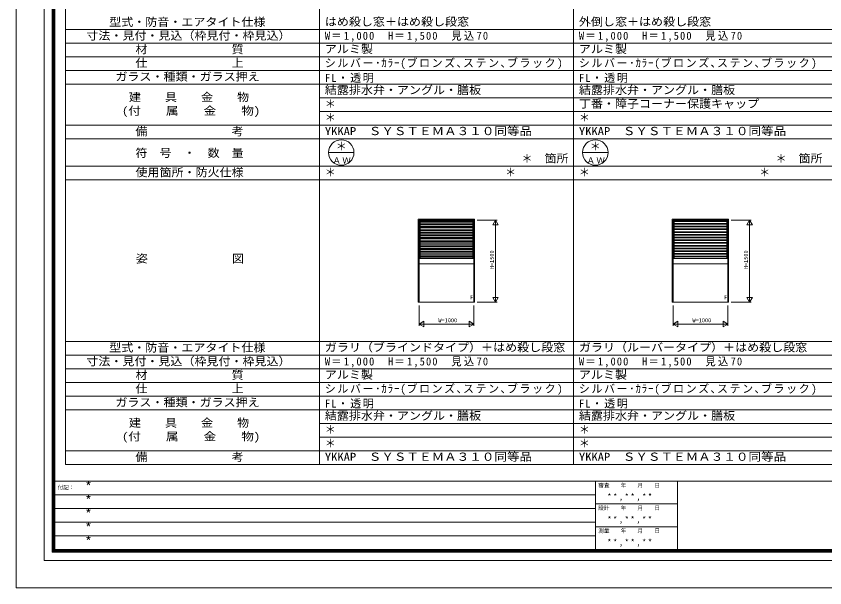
# Model space of a CAD drawing. Units: millimetres, scale not verified. Extents: x -14850 to 14850, y -10500 to 10500.
# Drawn here: x -14850 to -49, y -10500 to -48 of the extents above; entities that cross this region are included whole.
import ezdxf
from ezdxf.enums import TextEntityAlignment as Align

# ---------------------------------------------------------------- set-up
doc = ezdxf.new("R2010")
doc.units = ezdxf.units.MM
doc.header["$LTSCALE"] = 50
doc.layers.add('0-0_0', color=7, linetype='Continuous')
for name, color, linetype, lineweight in [('0-1_USER1', 7, 'Continuous', 9), ('0-2_YKK_ZWAK', 4, 'Continuous', 9), ('0-4_YKK_12', 2, 'Continuous', 9)]:
    doc.layers.add(name, color=color, linetype=linetype, lineweight=lineweight)
doc.styles.add('ＭＳ ゴシック', font='')
doc.styles.get('ＭＳ ゴシック').set_extended_font_data('MS Gothic')

msp = doc.modelspace()

# ---------------------------------------------------------------- linework, layer by layer
at = {"layer": '0-1_USER1'}
for p, q in [((-14850, -10500), (-14850, 10500)), ((-14340.23, -9999.25), (-14340.23, 9987.41)), ((-14190.23, -9849.81), (-14190.23, 9837.97)), ((-14177.82, -9837.41), (-14177.82, 9825.57)), ((-14164.85, -9825), (-14164.85, 9812.59)), ((-14152.44, -9812.03), (-14152.44, 9799.62)), ((-14140.04, -9799.06), (-14140.04, 9787.22)), ((-13949.96, -8247.06), (-13949.96, 9617.94)), ((-9299.96, -8247.06), (-9299.96, 9617.94)), ((-4649.96, -8247.06), (-4649.96, 9617.94)), ((-13949.96, -292.06), (13950.04, -292.06)), ((-13949.96, -542.06), (13950.04, -542.06)), ((-13949.96, -792.06), (13950.04, -792.06)), ((-13949.96, -1042.06), (13950.04, -1042.06)), ((-13949.96, -1292.06), (13950.04, -1292.06)), ((-9299.96, -1542.06), (13950.04, -1542.06)), ((-9299.96, -1792.06), (13950.04, -1792.06)), ((-13949.96, -2042.06), (13950.04, -2042.06)), ((-13949.96, -2292.06), (13950.04, -2292.06)), ((-9133.29, -2542.06), (-8666.63, -2542.06)), ((-4483.29, -2542.06), (-4016.63, -2542.06)), ((-13949.96, -2792.06), (13950.04, -2792.06)), ((-13949.96, -3042.06), (13950.04, -3042.06)), ((-13949.96, -5997.06), (13950.04, -5997.06)), ((-13949.96, -6247.06), (13950.04, -6247.06)), ((-13949.96, -6497.06), (13950.04, -6497.06)), ((-13949.96, -6747.06), (13950.04, -6747.06)), ((-13949.96, -6997.06), (13950.04, -6997.06)), ((-13949.96, -7247.06), (13950.04, -7247.06)), ((-9299.96, -7497.06), (13950.04, -7497.06)), ((-9299.96, -7747.06), (13950.04, -7747.06)), ((-13949.96, -7997.06), (13950.04, -7997.06)), ((-13949.96, -8247.06), (13950.04, -8247.06)), ((-14190.23, -8550.56), (14190.23, -8550.56)), ((-4245.68, -8550.56), (-4245.68, -9849.81)), ((-2746.8, -8550.56), (-2746.8, -9849.81)), ((-4245.68, -8798.68), (-14190.23, -8798.68)), ((-2746.8, -8965.6), (-4245.68, -8965.6)), ((-4245.68, -9049.62), (-14190.23, -9049.62)), ((-4245.68, -9299.44), (-14190.23, -9299.44)), ((-2746.8, -9382.33), (-4245.68, -9382.33)), ((-4245.68, -9549.25), (-14190.23, -9549.25)), ((14190.23, -9849.81), (-14190.23, -9849.81)), ((14177.82, -9837.41), (-14177.82, -9837.41)), ((14165.42, -9825), (-14164.85, -9825)), ((14152.45, -9812.03), (-14152.44, -9812.03)), ((14140.04, -9799.06), (-14140.04, -9799.06)), ((14340.79, -9999.25), (-14340.23, -9999.25)), ((-14850, -10500), (14850, -10500))]:
    msp.add_line(p, q, dxfattribs=at)
for centre in [(-8899.96, -2542.06), (-4249.96, -2542.06)]:
    msp.add_circle(centre, 233.33, dxfattribs=at)
at = {"layer": '0-2_YKK_ZWAK'}
for p, q in [((-6459.96, -3762.06), (-7489.96, -3762.06)), ((-7489.96, -3762.06), (-7489.96, -5277.06)), ((-6474.96, -3777.06), (-7474.96, -3777.06)), ((-7456.96, -4477.06), (-7456.96, -3777.06)), ((-7456.96, -3795.06), (-6492.96, -3795.06)), ((-7456.96, -3815.06), (-6492.96, -3815.06)), ((-7456.96, -3845.06), (-6492.96, -3845.06)), ((-6492.96, -4477.06), (-6492.96, -3777.06)), ((-6474.96, -4477.06), (-6474.96, -3777.06)), ((-6459.96, -5277.06), (-6459.96, -3762.06)), ((-1809.96, -3762.06), (-2839.96, -3762.06)), ((-2839.96, -3762.06), (-2839.96, -5277.06)), ((-1824.96, -3777.06), (-2824.96, -3777.06)), ((-2806.96, -4477.06), (-2806.96, -3777.06)), ((-2806.96, -3789.06), (-1842.96, -3789.06)), ((-2806.96, -3801.06), (-1842.96, -3801.06)), ((-2806.96, -3839.06), (-1842.96, -3839.06)), ((-1842.96, -4477.06), (-1842.96, -3777.06)), ((-1824.96, -4477.06), (-1824.96, -3777.06)), ((-1809.96, -5277.06), (-1809.96, -3762.06)), ((-7456.96, -3865.06), (-6492.96, -3865.06)), ((-7456.96, -3895.06), (-6492.96, -3895.06)), ((-7456.96, -3915.06), (-6492.96, -3915.06)), ((-7456.96, -3945.06), (-6492.96, -3945.06)), ((-7456.96, -3965.06), (-6492.96, -3965.06)), ((-7456.96, -3995.06), (-6492.96, -3995.06)), ((-2806.96, -3851.06), (-1842.96, -3851.06)), ((-2806.96, -3889.06), (-1842.96, -3889.06)), ((-2806.96, -3901.06), (-1842.96, -3901.06)), ((-2806.96, -3939.06), (-1842.96, -3939.06)), ((-2806.96, -3951.06), (-1842.96, -3951.06)), ((-2806.96, -3989.06), (-1842.96, -3989.06)), ((-7456.96, -4015.06), (-6492.96, -4015.06)), ((-7456.96, -4045.06), (-6492.96, -4045.06)), ((-7456.96, -4065.06), (-6492.96, -4065.06)), ((-7456.96, -4095.06), (-6492.96, -4095.06)), ((-7456.96, -4115.06), (-6492.96, -4115.06)), ((-2806.96, -4001.06), (-1842.96, -4001.06)), ((-2806.96, -4039.06), (-1842.96, -4039.06)), ((-2806.96, -4051.06), (-1842.96, -4051.06)), ((-2806.96, -4089.06), (-1842.96, -4089.06)), ((-2806.96, -4101.06), (-1842.96, -4101.06)), ((-2806.96, -4139.06), (-1842.96, -4139.06)), ((-7456.96, -4145.06), (-6492.96, -4145.06)), ((-7456.96, -4165.06), (-6492.96, -4165.06)), ((-7456.96, -4195.06), (-6492.96, -4195.06)), ((-7456.96, -4215.06), (-6492.96, -4215.06)), ((-7456.96, -4245.06), (-6492.96, -4245.06)), ((-7456.96, -4265.06), (-6492.96, -4265.06)), ((-2806.96, -4151.06), (-1842.96, -4151.06)), ((-2806.96, -4189.06), (-1842.96, -4189.06)), ((-2806.96, -4201.06), (-1842.96, -4201.06)), ((-2806.96, -4239.06), (-1842.96, -4239.06)), ((-2806.96, -4251.06), (-1842.96, -4251.06)), ((-2806.96, -4289.06), (-1842.96, -4289.06)), ((-7456.96, -4295.06), (-6492.96, -4295.06)), ((-7456.96, -4315.06), (-6492.96, -4315.06)), ((-7456.96, -4345.06), (-6492.96, -4345.06)), ((-7456.96, -4365.06), (-6492.96, -4365.06)), ((-7456.96, -4395.06), (-6492.96, -4395.06)), ((-7456.96, -4415.06), (-6492.96, -4415.06)), ((-2806.96, -4301.06), (-1842.96, -4301.06)), ((-2806.96, -4339.06), (-1842.96, -4339.06)), ((-2806.96, -4351.06), (-1842.96, -4351.06)), ((-2806.96, -4389.06), (-1842.96, -4389.06)), ((-2806.96, -4401.06), (-1842.96, -4401.06)), ((-2806.96, -4439.06), (-1842.96, -4439.06)), ((-7474.96, -4577.06), (-7474.96, -5277.06)), ((-7456.96, -4445.06), (-6492.96, -4445.06)), ((-7456.96, -4465.06), (-6492.96, -4465.06)), ((-6474.96, -4577.06), (-6474.96, -4477.06)), ((-6474.96, -5277.06), (-6474.96, -4577.06)), ((-6474.96, -5277.06), (-6474.96, -4577.06)), ((-1824.96, -4577.06), (-2824.96, -4577.06)), ((-2824.96, -4577.06), (-2824.96, -5277.06)), ((-2824.96, -4577.06), (-2824.96, -5277.06)), ((-2806.96, -4451.06), (-1842.96, -4451.06)), ((-1824.96, -4577.06), (-1824.96, -4477.06)), ((-1824.96, -5277.06), (-1824.96, -4577.06)), ((-1824.96, -5277.06), (-1824.96, -4577.06)), ((-7489.96, -5277.06), (-6459.96, -5277.06)), ((-7474.96, -5277.06), (-6474.96, -5277.06)), ((-7474.96, -5277.06), (-6474.96, -5277.06)), ((-2839.96, -5277.06), (-1809.96, -5277.06)), ((-2824.96, -5277.06), (-1824.96, -5277.06)), ((-2824.96, -5277.06), (-1824.96, -5277.06))]:
    msp.add_line(p, q, dxfattribs=at)
for points in [[(-7474.96, -3777.06), (-7474.96, -4477.06), (-7474.96, -4577.06)], [(-2824.96, -3777.06), (-2824.96, -4477.06), (-2824.96, -4577.06)], [(-7474.96, -4477.06), (-6474.96, -4477.06), (-7474.96, -4477.06)], [(-7474.96, -4577.06), (-6474.96, -4577.06), (-7474.96, -4577.06)], [(-6474.96, -4577.06), (-7474.96, -4577.06), (-7474.96, -5277.06)], [(-2824.96, -4477.06), (-1824.96, -4477.06), (-2824.96, -4477.06)], [(-2824.96, -4577.06), (-1824.96, -4577.06), (-2824.96, -4577.06)]]:
    msp.add_lwpolyline(points, dxfattribs=at)
at = {"layer": '0-4_YKK_12'}
for p, q in [((-6414.96, -3777.06), (-6044.96, -3777.06)), ((-6074.96, -3777.06), (-6124.96, -3863.67)), ((-6074.96, -5276.06), (-6074.96, -3778.06)), ((-1764.96, -3777.06), (-1394.96, -3777.06)), ((-1424.96, -3777.06), (-1474.96, -3863.67)), ((-1424.96, -5276.06), (-1424.96, -3778.06)), ((-6124.96, -3863.67), (-6024.96, -3863.67)), ((-1474.96, -3863.67), (-1374.96, -3863.67)), ((-6074.96, -5277.06), (-6074.96, -5177.06)), ((-1424.96, -5277.06), (-1424.96, -5177.06)), ((-6414.96, -5277.06), (-6044.96, -5277.06)), ((-1764.96, -5277.06), (-1394.96, -5277.06)), ((-7474.96, -5337.06), (-7474.96, -5707.06)), ((-6474.96, -5337.06), (-6474.96, -5707.06)), ((-2824.96, -5337.06), (-2824.96, -5707.06)), ((-1824.96, -5337.06), (-1824.96, -5707.06)), ((-7388.36, -5627.06), (-7474.96, -5677.06)), ((-7474.96, -5677.06), (-7374.96, -5677.06)), ((-7474.96, -5677.06), (-7388.36, -5727.06)), ((-7473.96, -5677.06), (-6475.96, -5677.06)), ((-7388.36, -5727.06), (-7388.36, -5627.06)), ((-6474.96, -5677.06), (-6574.96, -5677.06)), ((-6474.96, -5677.06), (-6561.56, -5627.06)), ((-6561.56, -5627.06), (-6561.56, -5727.06)), ((-6561.56, -5727.06), (-6474.96, -5677.06)), ((-2738.36, -5627.06), (-2824.96, -5677.06)), ((-2824.96, -5677.06), (-2724.96, -5677.06)), ((-2824.96, -5677.06), (-2738.36, -5727.06)), ((-2823.96, -5677.06), (-1825.96, -5677.06)), ((-2738.36, -5727.06), (-2738.36, -5627.06)), ((-1824.96, -5677.06), (-1924.96, -5677.06))]:
    msp.add_line(p, q, dxfattribs=at)
for points in [[(-6024.96, -3863.67), (-6074.96, -3777.06), (-6074.96, -3877.06)], [(-1374.96, -3863.67), (-1424.96, -3777.06), (-1424.96, -3877.06)]]:
    msp.add_lwpolyline(points, dxfattribs=at)
for points in [[(-6024.96, -5190.46), (-6124.96, -5190.46), (-6074.96, -5277.06)], [(-1374.96, -5190.46), (-1474.96, -5190.46), (-1424.96, -5277.06)], [(-1824.96, -5677.06), (-1911.56, -5627.06), (-1911.56, -5727.06)]]:
    msp.add_lwpolyline(points, close=True, dxfattribs=at)

# ---------------------------------------------------------------- texts
at = {"layer": '0-0_0', "style": 'ＭＳ ゴシック'}
for s, width, p in [('はめ殺し窓＋はめ殺し段窓', 1.1, (-9199.96, -267.06)), ('外倒し窓＋はめ殺し段窓', 1.1, (-4549.96, -267.06)), ('アルミ製', 1.1, (-9199.96, -767.06)), ('アルミ製', 1.1, (-4549.96, -767.06)), ('結露排水弁・アングル・膳板', 1.1, (-9199.96, -1517.06)), ('結露排水弁・アングル・膳板', 1.1, (-4549.96, -1517.06)), ('丁番・障子コーナー保護キャップ', 1.1, (-4549.96, -1767.06)), ('YKKAP\u3000ＳＹＳＴＥＭＡ３１０同等品', 1.15, (-9199.96, -2267.06)), ('YKKAP\u3000ＳＹＳＴＥＭＡ３１０同等品', 1.15, (-4549.96, -2267.06)), ('ガラリ（ブラインドタイプ）＋はめ殺し段窓', 1.1, (-9199.96, -6222.06)), ('ガラリ（ルーバータイプ）＋はめ殺し段窓', 1.1, (-4549.96, -6222.06)), ('アルミ製', 1.1, (-9199.96, -6722.06)), ('アルミ製', 1.1, (-4549.96, -6722.06)), ('結露排水弁・アングル・膳板', 1.1, (-9199.96, -7472.06)), ('結露排水弁・アングル・膳板', 1.1, (-4549.96, -7472.06)), ('YKKAP\u3000ＳＹＳＴＥＭＡ３１０同等品', 1.15, (-9199.96, -8222.06)), ('YKKAP\u3000ＳＹＳＴＥＭＡ３１０同等品', 1.15, (-4549.96, -8222.06))]:
    msp.add_text(s, height=146.6, dxfattribs=dict(at, width=width)).set_placement(p, align=Align.BOTTOM_LEFT)
for p in [(-9199.96, -1767.06), (-9199.96, -2017.06), (-4549.96, -2017.06), (-8999.96, -2542.06), (-4349.96, -2542.06), (-5599.96, -2767.06), (-949.96, -2767.06), (-9199.96, -3017.06), (-5899.96, -3017.06), (-4549.96, -3017.06), (-1249.96, -3017.06), (-9199.96, -7722.06), (-4549.96, -7722.06), (-9199.96, -7972.06), (-4549.96, -7972.06)]:
    msp.add_text('＊', height=146.6, dxfattribs=at).set_placement(p, align=Align.BOTTOM_LEFT)
at = {"layer": '0-0_0', "char_height": 146.6, "attachment_point": 7, "style": 'ＭＳ ゴシック'}
for s, insert in [('\\T1.22;\\W0.95;W＝1,000\u3000H＝1,500\\~\\~見込70', (-9199.96, -517.06)), ('\\T1.22;\\W0.95;W＝1,000\u3000H＝1,500\\~\\~見込70', (-4549.96, -517.06)), ('\\T1.15;シルバー･ｶﾗｰ(ブロンズ､ステン､ブラック)', (-9199.96, -1017.06)), ('\\T1.15;シルバー･ｶﾗｰ(ブロンズ､ステン､ブラック)', (-4549.96, -1017.06)), ('\\T1.16;FL・透明', (-9199.96, -1267.06)), ('\\T1.16;FL・透明', (-4549.96, -1267.06)), ('\\T1.22;\\W0.95;W＝1,000\u3000H＝1,500\\~\\~見込70', (-9199.96, -6472.06)), ('\\T1.22;\\W0.95;W＝1,000\u3000H＝1,500\\~\\~見込70', (-4549.96, -6472.06)), ('\\T1.15;シルバー･ｶﾗｰ(ブロンズ､ステン､ブラック)', (-9199.96, -6972.06)), ('\\T1.15;シルバー･ｶﾗｰ(ブロンズ､ステン､ブラック)', (-4549.96, -6972.06)), ('\\T1.16;FL・透明', (-9199.96, -7222.06)), ('\\T1.16;FL・透明', (-4549.96, -7222.06))]:
    msp.add_mtext(s, dxfattribs=dict(at, insert=insert))
at = {"layer": '0-1_USER1', "style": 'ＭＳ ゴシック'}
for s, width, p in [('型式・防音・エアタイト仕様', 1.1, (-13146.33, -272.06)), ('寸法・見付・見込（枠見付・枠見込）', 1.1, (-13566.33, -522.06)), ('材\u3000\u3000\u3000\u3000\u3000\u3000\u3000質', 1.1, (-12666.33, -772.06)), ('仕\u3000\u3000\u3000\u3000\u3000\u3000\u3000上', 1.1, (-12666.33, -1022.06)), ('ガラス・種類・ガラス押え', 1.1, (-13033, -1272.06)), ('建\u3000\u3000具\u3000\u3000金\u3000\u3000物', 1.1, (-12786.33, -1647.06)), ('(付\u3000\u3000属\u3000\u3000金\u3000\u3000物)', 1.15, (-12913, -1897.06)), ('備\u3000\u3000\u3000\u3000\u3000\u3000\u3000考', 1.1, (-12666.33, -2272.06)), ('符\u3000号\u3000・\u3000数\u3000量', 1.1, (-12666.33, -2667.06)), ('箇所', 1.1, (-5179.96, -2767.06)), ('箇所', 1.1, (-529.96, -2767.06)), ('使用箇所・防火仕様', 1.1, (-12666.33, -3022.06)), ('姿\u3000\u3000\u3000\u3000\u3000\u3000\u3000図', 1.1, (-12659.66, -4599.56)), ('型式・防音・エアタイト仕様', 1.1, (-13146.33, -6227.06)), ('寸法・見付・見込（枠見付・枠見込）', 1.1, (-13566.33, -6477.06)), ('材\u3000\u3000\u3000\u3000\u3000\u3000\u3000質', 1.1, (-12666.33, -6727.06)), ('仕\u3000\u3000\u3000\u3000\u3000\u3000\u3000上', 1.1, (-12666.33, -6977.06)), ('ガラス・種類・ガラス押え', 1.1, (-13033, -7227.06)), ('建\u3000\u3000具\u3000\u3000金\u3000\u3000物', 1.1, (-12786.33, -7602.06)), ('(付\u3000\u3000属\u3000\u3000金\u3000\u3000物)', 1.15, (-12913, -7852.06)), ('備\u3000\u3000\u3000\u3000\u3000\u3000\u3000考', 1.1, (-12666.33, -8227.06))]:
    msp.add_text(s, height=146.6, dxfattribs=dict(at, width=width)).set_placement(p, align=Align.BOTTOM_LEFT)
at = {"layer": '0-1_USER1', "color": 3, "style": 'ＭＳ ゴシック'}
for p in [(-13590.04, -8798.68), (-13590.04, -9049.62), (-13590.04, -9299.62), (-13590.04, -9550.38), (-13590.04, -9800.38)]:
    msp.add_text('*', height=183.3, dxfattribs=at).set_placement(p, align=Align.BOTTOM_LEFT)
at = {"layer": '0-1_USER1', "color": 4, "style": 'ＭＳ ゴシック'}
for s, p in [('審査\u3000\u3000年\u3000\u3000月\u3000\u3000日', (-4195.68, -8683.68)), ('付記：', (-14090.04, -8723.68)), ('設計\u3000\u3000年\u3000\u3000月\u3000\u3000日', (-4195.68, -9098.72)), ('測量\u3000\u3000年\u3000\u3000月\u3000\u3000日', (-4195.68, -9515.45))]:
    msp.add_text(s, height=73.31, dxfattribs=at).set_placement(p, align=Align.BOTTOM_LEFT)
at = {"layer": '0-1_USER1', "char_height": 110, "attachment_point": 7, "style": 'ＭＳ ゴシック'}
for s, insert in [('\\T1.17;ＡＷ', (-9059.96, -2742.06)), ('\\T1.17;ＡＷ', (-4409.96, -2742.06)), ('\\T1.39;\\W0.85;**,**,**', (-4029.7, -8916.54)), ('\\T1.39;\\W0.85;**,**,**', (-4029.7, -9333.27)), ('\\T1.39;\\W0.85;**,**,**', (-4029.7, -9750))]:
    msp.add_mtext(s, dxfattribs=dict(at, insert=insert))
at = {"layer": '0-2_YKK_ZWAK', "style": 'ＭＳ ゴシック'}
for p in [(-6543.82, -5247.06), (-1893.82, -5247.06)]:
    msp.add_text('F', height=73.31, dxfattribs=at).set_placement(p, align=Align.BOTTOM_LEFT)
at = {"layer": '0-4_YKK_12', "color": 4, "style": 'ＭＳ ゴシック'}
for p in [(-6084.96, -4674.49), (-1434.96, -4674.49)]:
    msp.add_text('H=1500', height=73.31, rotation=90, dxfattribs=at).set_placement(p, align=Align.BOTTOM_LEFT)
for p in [(-7122.39, -5667.06), (-2472.39, -5667.06)]:
    msp.add_text('W=1000', height=73.31, dxfattribs=at).set_placement(p, align=Align.BOTTOM_LEFT)

doc.saveas('drawing.dxf')
